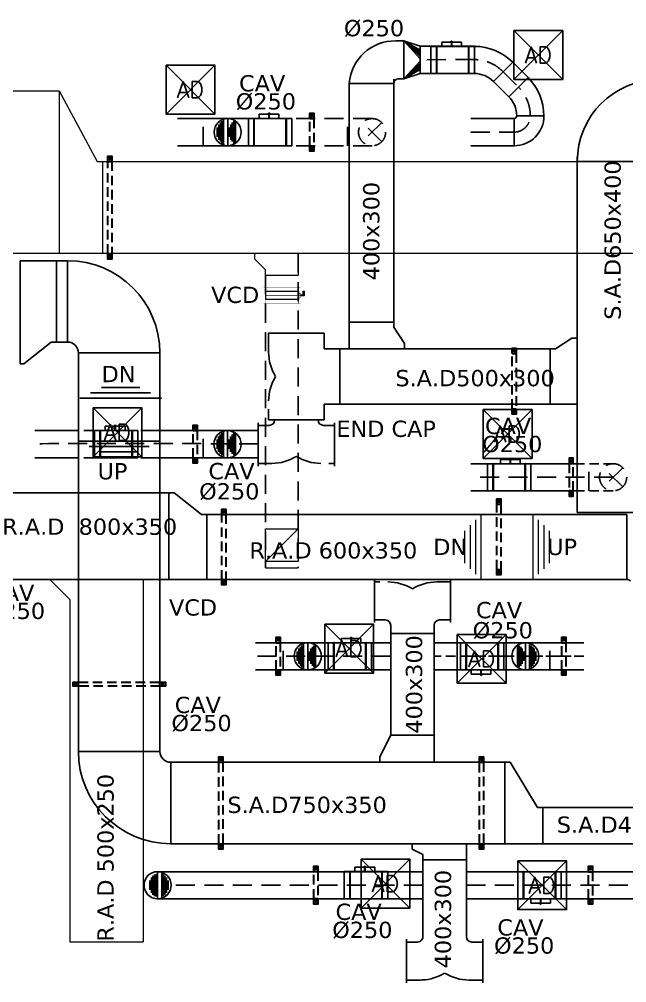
# Model space of a CAD drawing. Header units: millimetres. Extents: x -5691 to 38661, y 27321 to 65085.
# Drawn here: x 2269 to 7862, y 33402 to 42281 of the extents above; entities that cross this region are included whole.
import ezdxf
from ezdxf.enums import TextEntityAlignment as Align

# ---------------------------------------------------------------- set-up
doc = ezdxf.new("R2010")
doc.units = ezdxf.units.MM
doc.header["$LTSCALE"] = 700
doc.header["$MEASUREMENT"] = 0
doc.linetypes.add('HIDDEN', pattern=[0.375, 0.25, -0.125])
for name, color, linetype in [('Access Door', 7, 'Continuous'), ('CAV', 4, 'Continuous'), ('duct size', 7, 'Continuous'), ('M-AC-DIFFUSER', 3, 'Continuous'), ('Return Ahu-03', 1, 'Continuous'), ('Supply Ahu-02', 3, 'Continuous'), ('Supply Ahu-03', 3, 'Continuous'), ('Supply Ahu-05', 3, 'Continuous'), ('Supply Ahu-06', 3, 'Continuous')]:
    doc.layers.add(name, color=color, linetype=linetype)
for name, color, linetype, lineweight in [('Return AHU-02', 1, 'Continuous', 20), ('SA-HANGERS', 21, 'Continuous', 30), ('VCD', 1, 'Continuous', 20)]:
    doc.layers.add(name, color=color, linetype=linetype, lineweight=lineweight)
doc.styles.add('AC-TEXT', font='ROMANS.SHX', dxfattribs={"height": 200})
doc.styles.add('VERDANA', font='verdana.ttf')

# ---------------------------------------------------------------- blocks, each defined once
blk = doc.blocks.new('*U58')
for p, q in [((0, 0), (0, 37)), ((600, 0), (600, 37))]:
    blk.add_line(p, q)
for points in [[(0, 0), (-50, 0), (-50, 37), (0, 37)], [(600, 37), (650, 37), (650, 0), (600, 0)]]:
    blk.add_lwpolyline(points)
at = {"linetype": 'HIDDEN', "ltscale": 0.5}
for points in [[(0, 37), (600, 37)], [(600, 0), (0, 0)]]:
    blk.add_lwpolyline(points, dxfattribs=at)
for centre in [(-25, 18.5), (625, 18.5)]:
    blk.add_circle(centre, 8.44)
blk = doc.blocks.new('*U59')
for p, q in [((0, 0), (0, 37)), ((600, 0), (600, 37))]:
    blk.add_line(p, q)
for points in [[(0, 0), (-50, 0), (-50, 37), (0, 37)], [(600, 37), (650, 37), (650, 0), (600, 0)]]:
    blk.add_lwpolyline(points)
at = {"linetype": 'HIDDEN', "ltscale": 0.5}
for points in [[(0, 37), (600, 37)], [(600, 0), (0, 0)]]:
    blk.add_lwpolyline(points, dxfattribs=at)
for centre in [(-25, 18.5), (625, 18.5)]:
    blk.add_circle(centre, 8.44)
blk = doc.blocks.new('*U60')
for p, q in [((0, 0), (0, 37)), ((250.1, 0), (250.1, 37))]:
    blk.add_line(p, q)
for points in [[(0, 0), (-50, 0), (-50, 37), (0, 37)], [(250.1, 37), (300.1, 37), (300.1, 0), (250.1, 0)]]:
    blk.add_lwpolyline(points)
at = {"linetype": 'HIDDEN', "ltscale": 0.5}
for points in [[(0, 37), (250.1, 37)], [(250.1, 0), (0, 0)]]:
    blk.add_lwpolyline(points, dxfattribs=at)
for centre in [(-25, 18.5), (275.1, 18.5)]:
    blk.add_circle(centre, 8.44)
blk = doc.blocks.new('*U61')
for p, q in [((0, 0), (0, 37)), ((250.1, 0), (250.1, 37))]:
    blk.add_line(p, q)
for points in [[(0, 0), (-50, 0), (-50, 37), (0, 37)], [(250.1, 37), (300.1, 37), (300.1, 0), (250.1, 0)]]:
    blk.add_lwpolyline(points)
at = {"linetype": 'HIDDEN', "ltscale": 0.5}
for points in [[(0, 37), (250.1, 37)], [(250.1, 0), (0, 0)]]:
    blk.add_lwpolyline(points, dxfattribs=at)
for centre in [(-25, 18.5), (275.1, 18.5)]:
    blk.add_circle(centre, 8.44)
blk = doc.blocks.new('*U63')
for p, q in [((0, 0), (0, 37)), ((750, 0), (750, 37))]:
    blk.add_line(p, q)
for points in [[(0, 0), (-50, 0), (-50, 37), (0, 37)], [(750, 37), (800, 37), (800, 0), (750, 0)]]:
    blk.add_lwpolyline(points)
at = {"linetype": 'HIDDEN', "ltscale": 0.5}
for points in [[(0, 37), (750, 37)], [(750, 0), (0, 0)]]:
    blk.add_lwpolyline(points, dxfattribs=at)
for centre in [(-25, 18.5), (775, 18.5)]:
    blk.add_circle(centre, 8.44)
blk = doc.blocks.new('*U64')
for p, q in [((0, 0), (0, 37)), ((750, 0), (750, 37))]:
    blk.add_line(p, q)
for points in [[(0, 0), (-50, 0), (-50, 37), (0, 37)], [(750, 37), (800, 37), (800, 0), (750, 0)]]:
    blk.add_lwpolyline(points)
at = {"linetype": 'HIDDEN', "ltscale": 0.5}
for points in [[(0, 37), (750, 37)], [(750, 0), (0, 0)]]:
    blk.add_lwpolyline(points, dxfattribs=at)
for centre in [(-25, 18.5), (775, 18.5)]:
    blk.add_circle(centre, 8.44)
blk = doc.blocks.new('*U76')
for p, q in [((0, 0), (0, 37)), ((250.2, 0), (250.2, 37))]:
    blk.add_line(p, q)
for points in [[(0, 0), (-50, 0), (-50, 37), (0, 37)], [(250.2, 37), (300.2, 37), (300.2, 0), (250.2, 0)]]:
    blk.add_lwpolyline(points)
at = {"linetype": 'HIDDEN', "ltscale": 0.5}
for points in [[(0, 37), (250.2, 37)], [(250.2, 0), (0, 0)]]:
    blk.add_lwpolyline(points, dxfattribs=at)
for centre in [(-25, 18.5), (275.2, 18.5)]:
    blk.add_circle(centre, 8.44)
blk = doc.blocks.new('*U75')
for p, q in [((0, 0), (0, 37)), ((250, 0), (250, 37))]:
    blk.add_line(p, q)
for points in [[(0, 0), (-50, 0), (-50, 37), (0, 37)], [(250, 37), (300, 37), (300, 0), (250, 0)]]:
    blk.add_lwpolyline(points)
at = {"linetype": 'HIDDEN', "ltscale": 0.5}
for points in [[(0, 37), (250, 37)], [(250, 0), (0, 0)]]:
    blk.add_lwpolyline(points, dxfattribs=at)
for centre in [(-25, 18.5), (275, 18.5)]:
    blk.add_circle(centre, 8.44)
blk = doc.blocks.new('*U78')
for p, q in [((0, 0), (0, 37)), ((510, 0), (510, 37))]:
    blk.add_line(p, q)
for points in [[(0, 0), (-50, 0), (-50, 37), (0, 37)], [(510, 37), (560, 37), (560, 0), (510, 0)]]:
    blk.add_lwpolyline(points)
at = {"linetype": 'HIDDEN', "ltscale": 0.5}
for points in [[(0, 37), (510, 37)], [(510, 0), (0, 0)]]:
    blk.add_lwpolyline(points, dxfattribs=at)
for centre in [(-25, 18.5), (535, 18.5)]:
    blk.add_circle(centre, 8.44)
blk = doc.blocks.new('CAV 250 DIA')
for p, q in [((0, 400), (0, 350)), ((0, 400), (250, 400)), ((250, 400), (250, 350)), ((0, 350), (250, 350)), ((0, 345), (0, 55)), ((0, 345), (250, 345)), ((250, 345), (250, 55)), ((250, 301.1), (290, 301.1)), ((290, 301.1), (290, 119.1)), ((250, 212.1), (297.4, 212.1)), ((250, 208.1), (297.4, 208.1)), ((290.8, 218.7), (292.2, 220.1)), ((290.8, 218.7), (297.4, 212.1)), ((297.4, 208.1), (290.8, 201.6)), ((290.8, 201.6), (292.2, 200.1)), ((292.2, 220.1), (302.2, 210.1)), ((302.2, 210.1), (292.2, 200.1)), ((250, 119.1), (290, 119.1)), ((0, 55), (250, 55)), ((0, 50), (0, 0)), ((0, 50), (250, 50)), ((0, 50), (250, 50)), ((0, 0), (250, 0)), ((250, 50), (250, 0))]:
    blk.add_line(p, q)
for centre, start, end in [((0.9, 347.5), 109.43656, 250.56344), ((249.1, 347.5), 289.43656, 70.56344), ((0.9, 52.5), 109.43656, 250.56344), ((249.1, 52.5), 289.43656, 70.56344)]:
    blk.add_arc(centre, 2.65, start, end)
blk = doc.blocks.new('*U109')
for p, q in [((0, 0), (0, 37)), ((850, 0), (850, 37))]:
    blk.add_line(p, q)
for points in [[(0, 0), (-50, 0), (-50, 37), (0, 37)], [(850, 37), (900, 37), (900, 0), (850, 0)]]:
    blk.add_lwpolyline(points)
at = {"linetype": 'HIDDEN', "ltscale": 0.5}
for points in [[(0, 37), (850, 37)], [(850, 0), (0, 0)]]:
    blk.add_lwpolyline(points, dxfattribs=at)
for centre in [(-25, 18.5), (875, 18.5)]:
    blk.add_circle(centre, 8.44)
blk = doc.blocks.new('*U89')
at = {"linetype": 'Continuous', "const_width": 5}
for points in [[(400, -75), (400, -75), (-25, -75), (0, -75), (0, 125), (-25, 125), (0, 125), (400, 125), (425, 125), (400, 125), (400, -75), (425, -75), (400, -75)], [(400, 25), (0, 25)]]:
    blk.add_lwpolyline(points, dxfattribs=at)
at = {"linetype": 'Continuous'}
for points in [[(-25, 20), (-25, 30), (-60, 30), (-60, 75), (-70, 75), (-70, 20), (-25, 20)], [(400, 75), (0, 75), (0, -25), (400, -25)]]:
    blk.add_lwpolyline(points, close=True, dxfattribs=at)
at = {"linetype": 'Continuous', "const_width": 5}
blk.add_lwpolyline([(0, 0), (0, 50), (-25, 50), (-25, 0)], close=True, dxfattribs=at)
blk = doc.blocks.new('AD')
at = {"layer": 'M-AC-DIFFUSER', "color": 2}
for p, q in [((225, 225), (-225, -225)), ((225, -225), (-225, 225))]:
    blk.add_line(p, q, dxfattribs=at)
blk.add_lwpolyline([(-225, 225), (225, 225), (225, -225), (-225, -225)], close=True, dxfattribs=at)
at = {"layer": 'M-AC-DIFFUSER', "color": 2, "style": 'AC-TEXT'}
blk.add_text('AD', height=150, dxfattribs=at).set_placement((0, 0), align=Align.MIDDLE_CENTER)

msp = doc.modelspace()

# ---------------------------------------------------------------- linework, layer by layer
at = {"layer": 'Return AHU-02'}
for p, q in [((-3015.2, 41621.3), (2636.3, 41621.3)), ((2636.3, 41621.3), (2636.3, 40121.3)), ((2636.3, 41621.3), (2986.3, 40971.3)), ((2986.3, 40971.3), (12022.5, 40971.3)), ((3036.3, 40971.3), (3036.3, 40121.3)), ((12022.5, 40121.3), (-3015.2, 40121.3)), ((4436.5, 40071.3), (4436.5, 40121.3, -50)), ((4536.5, 39971.3), (4436.5, 40071.3)), ((4836.5, 40121.3), (4836.5, 39921.3)), ((4536.5, 39921.3), (4536.5, 39971.3)), ((4536.5, 39921.3), (4836.5, 39921.3))]:
    msp.add_line(p, q, dxfattribs=at)
at = {"layer": 'Return AHU-02', "ltscale": 8}
for p, q in [((6472.6, 37167.3, 50), (6472.6, 37667.3, 50)), ((6522.6, 37117.3, 50), (6522.6, 37717.3, 50)), ((7001.3, 37117.3, 50), (7001.3, 37717.3, 50)), ((7051.3, 37167.3, 50), (7051.3, 37667.3, 50)), ((4836.5, 37584.7), (4536.5, 37284.7)), ((6372.6, 37267.3, 50), (6372.6, 37567.3, 50)), ((6422.6, 37217.3, 50), (6422.6, 37617.3, 50)), ((7101.3, 37217.3, 50), (7101.3, 37617.3, 50)), ((7151.3, 37267.3, 50), (7151.3, 37567.3, 50)), ((4536.5, 37225.8), (4836.5, 37225.8)), ((2734.5, 36933.8), (2551.1, 37117.3)), ((3408.5, 37117.3), (3408.5, 33777.3)), ((2734.5, 36933.8), (2734.5, 33777.3)), ((2734.5, 33777.3), (3408.5, 33777.3))]:
    msp.add_line(p, q, dxfattribs=at)
msp.add_lwpolyline([(4536.5, 37584.7), (4836.5, 37584.7), (4836.5, 37284.7), (4536.5, 37284.7)], close=True, dxfattribs=at)
at = {"layer": 'Return Ahu-03', "linetype": 'HIDDEN'}
for p, q in [((4836.5, 40121.3), (4836.5, 37225.8)), ((4536.5, 39921.3), (4536.5, 37225.8))]:
    msp.add_line(p, q, dxfattribs=at)
at = {"layer": 'Return Ahu-03'}
for p, q in [((3646.2, 37917.3, 50), (1725.5, 37917.3, 50)), ((3646.2, 37917.3, 50), (3696.2, 37917.3, 50)), ((3646.2, 37117.3, 50), (3646.2, 37917.3, 50)), ((3696.2, 37917.3, 50), (3946.2, 37717.3, 50)), ((3946.2, 37717.3, 50), (3996.2, 37717.3, 50)), ((3996.2, 37717.3, 50), (3996.2, 37117.3, 50)), ((3996.2, 37717.3, 50), (6810.6, 37717.3, 50)), ((6810.6, 37717.3, 50), (7862.3, 37717.2, 50)), ((7862.3, 37717.2, 50), (7862.3, 37117.2, 50)), ((1725.5, 37117.3, 50), (3646.2, 37117.3, 50)), ((3996.2, 37117.3, 50), (3646.2, 37117.3, 50)), ((6810.6, 37117.3, 50), (3996.2, 37117.3, 50)), ((7862.3, 37117.3, 50), (6810.6, 37117.3, 50))]:
    msp.add_line(p, q, dxfattribs=at)
msp.add_arc((7862.3, 37067.5, 50), 50, 45, 90, dxfattribs=at)
at = {"layer": 'Supply Ahu-02', "extrusion": (0, 0, -1)}
msp.add_line((5808.9, 42081.7, 890), (5736, 42081.7, 890), dxfattribs=at)
at = {"layer": 'Supply Ahu-03'}
for p, q in [((5808.9, 41731.7, 890), (5808.9, 42081.7, 890)), ((5808.9, 42081.7, 890), (5958.9, 42031.7, 1040)), ((5808.9, 42081.7, 890), (5958.9, 41917.9, 1040)), ((5958.9, 41937.4, 1040), (5808.9, 42081.7, 890)), ((5958.9, 41956.9, 1040), (5808.9, 42081.7, 890)), ((5958.9, 41976.4, 1040), (5808.9, 42081.7, 890)), ((5958.9, 41995.9, 1040), (5808.9, 42081.7, 890)), ((5958.9, 41781.7, 1040), (5958.9, 42031.7, 1040)), ((6467.2, 42031.7, 595), (5958.9, 42031.7, 595)), ((5808.9, 41731.7, 890), (5958.9, 41895.5, 1040)), ((5958.9, 41876, 1040), (5808.9, 41731.7, 890)), ((5958.9, 41856.5, 1040), (5808.9, 41731.7, 890)), ((5958.9, 41837, 1040), (5808.9, 41731.7, 890)), ((5958.9, 41817.5, 1040), (5808.9, 41731.7, 890)), ((5808.9, 41731.7, 890), (5958.9, 41781.7, 1040)), ((5958.9, 41781.7, 595), (6459.5, 41781.7, 595)), ((5306.5, 41615, 890), (5306.4, 41689.9, 890)), ((5716.5, 41688.7, 890), (5306.5, 41688.7, 890)), ((5716.5, 41615, 890), (5716.5, 41687.9, 890)), ((5754.1, 41731.2, 890), (5811.5, 41731.7, 890)), ((7099.7, 41390.9, 136.1), (6849.4, 41390, 136.1)), ((3725.9, 41365.9, 586.1), (3817.4, 41365.9, 586.1)), ((4682.1, 41365.6, 2561.6), (3725.9, 41365.9, 619.5)), ((6425.9, 41365.9, 136.1), (6825.1, 41365.9, 136.1)), ((6825.1, 41365.9, 136.1), (6825.1, 41115.9, 136.2)), ((3725.9, 41116, 200.2), (4682.1, 41115.9, 828)), ((6825.1, 41115.9, 136.1), (6425.9, 41115.9, 136.2)), ((8067, 40971, 390), (7407, 40971, 390)), ((5716.5, 39443.3, 445), (5716.5, 39493.3, 445)), ((2813.2, 39208.4, 601.9), (2813.1, 38185.2, 153.8)), ((3563.2, 39206.2, 581.9), (3563.3, 38185.1, 317.6)), ((5074.9, 39243.3, 445), (5219.8, 39243.3, 445)), ((7207, 39243.3, 445), (7157, 39243.3, 445)), ((2275.2, 39106.2, 581.9), (2311.7, 39106.2, 253.3)), ((2925.7, 38838.6, 610.4), (3477.6, 38838.6, 610.4)), ((3026, 38888.8, 610.4), (3377.3, 38888.8, 610.4)), ((2825.3, 38788.4, 610.4), (3578, 38788.4, 610.4)), ((4564.9, 38688.2, 445), (4564.9, 38588.3, 445)), ((4569.9, 38538.3, 445), (4469.9, 38538.3, 445)), ((4619.9, 38588.3, 445), (5019.9, 38588.3, 445)), ((5169.9, 38538.3, 445), (5069.9, 38538.3, 445)), ((2811.9, 38393.8, 528.2), (3564.6, 38393.8, 528.2)), ((2912.3, 38343.6, 528.2), (3464.2, 38343.6, 528.2)), ((3012.6, 38293.4, 528.2), (3363.9, 38293.4, 528.2)), ((2813.1, 38185.2, 153.8), (2813, 37935.2, 197.6)), ((3563.3, 38185.1, 317.6), (3563.2, 37935.1, 361.4)), ((4469.9, 38188.3, 445), (4594.9, 38188.3, 445)), ((5120, 38188.3, 445), (5169.9, 38188.3, 445)), ((6580.2, 38184.9, 1386.8), (6425.9, 38185, 770)), ((2813, 37935.2, 738.6), (2813, 37782.2, 769.8)), ((3563.3, 37935.1, 484.4), (3563.3, 35533, 450)), ((6580.2, 37935.2, 459.2), (6425.9, 37935.2, 305)), ((2814.1, 35533, 450), (2814.1, 37532.2, 703.2)), ((5588.5, 37095.4, 925), (5538.6, 37095.4, 925)), ((6238.6, 37095.4, 925), (6113.6, 37095.4, 925)), ((5538.6, 36745.4, 925), (5638.6, 36745.4, 925)), ((5688.6, 36695.4, 925), (5688.6, 36620.4, 925)), ((6088.6, 36620.4, 925), (6088.6, 36695.4, 925)), ((6138.6, 36745.4, 925), (6238.6, 36745.4, 925)), ((6088.6, 36620.4, 925), (5688.6, 36620.4, 925)), ((5688.6, 36620.4, 925), (5688.6, 35683, 925)), ((6088.6, 36620.4, 925), (6088.6, 35433, 450)), ((4444.2, 36535.7, -475), (5688.6, 36535.7, -475)), ((6088.6, 36535.7, -475), (7466, 36535.7, -475)), ((7466, 36535.7, -475), (7351.1, 36535.7, -475)), ((5688.6, 36285.7, -475), (4444.2, 36285.7, -475)), ((6088.6, 36285.7, -475), (7466, 36285.7, -475)), ((7351.1, 36285.7, -475), (7466, 36285.7, -475)), ((5688.6, 35683, 925), (5588.6, 35483, 925)), ((5688.6, 35683, 925), (6088.6, 35683, 925)), ((2813.3, 35533, 450), (3563.3, 35533, 450)), ((6739.7, 35433, 450), (3663.3, 35433, 450)), ((3663.3, 34683, 450), (3663.3, 35433, 450)), ((5588.6, 35483, 925), (5588.6, 35433, 900)), ((6739.7, 34683, 450), (6739.7, 35433, 450)), ((8928.1, 35016.9, 450), (7089.7, 35016.9, 450)), ((7089.7, 34683, 450), (7089.7, 35016.9, 450)), ((3663.3, 34683, 450), (7089.7, 34683, 450)), ((5885.8, 34683, 475), (5885.8, 34633, 475)), ((5885.8, 34633, 475), (5985.8, 34583, 475)), ((6385.8, 33826.5, -590.6), (6385.8, 34683, 450)), ((8928.1, 34683, 450), (7089.7, 34683, 450)), ((5985.8, 34583, 475), (5985.8, 34533, 475)), ((5985.8, 34533, 475), (6385.8, 34533, 475)), ((5985.8, 33820.6, -504.4), (5985.8, 34533, 475)), ((5985.8, 34425.2, 114.2), (3542.2, 34425.2, -901.2)), ((6385.8, 34425.2, 139.8), (7630.7, 34425.2, -440.6)), ((3542.2, 34175.2, -1109.8), (5985.8, 34175.2, 140.7)), ((6385.8, 34175.2, -440.6), (7630.1, 34175.2, -440.6)), ((5835.8, 33426.8, -590.6), (5835.8, 33776.8, -590.6)), ((5835.8, 33776.8, -590.6), (5935.8, 33776.8, -590.6)), ((5835.8, 33426.8, -590.6), (5835.8, 33776.8, -590.6)), ((5835.8, 33426.8, -590.6), (5835.8, 33776.8, -590.6)), ((6435.8, 33776.8, -590.6), (6535.8, 33776.8, -590.6)), ((6535.8, 33426.8, -590.6), (6535.8, 33776.8, -590.6)), ((5835.8, 33426.8, -590.6), (5960.8, 33426.8, -590.6)), ((5979.1, 33427.2, -590.6), (5885.8, 33426.8, -590.6)), ((6535.8, 33426.8, -590.6), (6410.8, 33426.8, -590.6))]:
    msp.add_line(p, q, dxfattribs=at)
at = {"layer": 'Supply Ahu-03', "ltscale": 600}
for p, q in [((5306.5, 41657.4, 890), (5306.5, 39243.3, 445)), ((5716.5, 40721.6, 890), (5716.5, 41615, 890)), ((7407, 41013.4, 390), (7407, 37735.1, 390)), ((2275.2, 40056.2, 581.9), (2275.2, 39106.2, 581.9)), ((2625.4, 40056.2, 131.9), (2275.4, 40056.2, 131.9)), ((2611.7, 39306.2, 581.9), (2611.7, 40056.2, 581.9)), ((2611.7, 40056.2, 581.9), (2713.2, 40056.2, 581.9)), ((2713.2, 40056.2, 581.9), (2713.2, 39306.2, 581.9)), ((5816.5, 39293.3, 445), (5716.5, 39443.3, 445)), ((5074.9, 39388.3, 445), (4564.9, 39388.3, 445)), ((4564.9, 39213.3, 445), (4564.9, 39388.3, 445)), ((5074.9, 39243.3, 445), (5074.9, 39388.3, 445)), ((7357, 39343.3, 445), (7207, 39243.3, 445)), ((7407, 39343.3, 445), (7357, 39343.3, 445)), ((2311.7, 39106.2, 131.9), (2561.7, 39306.2, 131.9)), ((2561.7, 39306.2, 131.9), (2611.7, 39306.2, 131.9)), ((2611.7, 39306.2, 581.9), (2713.2, 39306.2, 581.9)), ((5816.5, 39243.3, 445), (5816.5, 39293.3, 445)), ((2813.2, 39206.2, 581.9), (3563.2, 39206.2, 581.9)), ((5074.9, 39243.3, 445), (7157, 39243.3, 445)), ((5219.8, 39243.3, 445), (5219.9, 38733.3, 445)), ((7157, 39243.3, 445), (7157, 38733.3, 445)), ((5219.8, 38733.3, 445), (5074.9, 38733.3, 445)), ((5074.9, 38733.3, 445), (5074.9, 38588.3, 445)), ((7157, 38733.3, 445), (5192.1, 38733.3, 445)), ((7157, 38733.3, 445), (7407, 38733.3, 445)), ((5074.9, 38588.3, 445), (4564.9, 38588.3, 445)), ((2813, 37532.2, 769.8), (2813, 37782.2, 769.8)), ((7407, 37735.1, 390), (8067.1, 37735.1, 335))]:
    msp.add_line(p, q, dxfattribs=at)
at = {"layer": 'Supply Ahu-03', "extrusion": (0, 0, -1)}
for p, q in [((6789.7, 35433, 450), (6739.7, 35433, 450)), ((7039.7, 35016.9, 450), (6789.7, 35433, 450)), ((6739.7, 35366.9, 450), (6739.7, 34683, 450)), ((7089.7, 35016.9, 450), (7039.7, 35016.9, 450)), ((7089.7, 34683, 450), (7089.7, 35016.9, 450))]:
    msp.add_line(p, q, dxfattribs=at)
at = {"layer": 'Supply Ahu-03', "linetype": 'HIDDEN', "elevation": -25}
msp.add_lwpolyline([(5688.6, 36410.7), (4444.2, 36410.7)], dxfattribs=at)
at = {"layer": 'Supply Ahu-03'}
for centre, radius, start, end in [((5730, 41656.8, 890), 424.9, 89.23503, 175.53584), ((5760.3, 41687.9, 890), 43.7, 98.12216, 180), ((8162, 40971), 755, 90, 180), ((6825.2, 41390, 136.1), 24.2, 267.97275, 0), ((6827.4, 41388.1, 136.1), 272.3, 269.50381, 0.57606), ((4989.9, 39213.3, 445), 425, 180, 211.96572), ((4989.9, 38763.3, 445), 425, 148.03428, 180), ((4569.9, 38588.3, 445), 50, 270, 0), ((5069.9, 38588.3, 445), 50, 180, 270), ((4594.9, 38613.3, 445), 425, 270, 301.96572), ((5044.9, 38613.3, 445), 425, 238.03428, 270), ((5663.6, 36670.4, 925), 425, 58.03428, 90), ((6113.6, 36670.4, 925), 425, 90, 121.96572), ((5638.6, 36695.4, 925), 50, 0, 90), ((6138.6, 36695.4, 925), 50, 90, 180), ((3663.3, 35533, 450), 850, 180.00302, 270), ((3663.3, 35533, 450), 100, 180.0257, 270), ((5935.4, 33827.6, 1540.6), 50.8, 270.3855, 7.90543), ((6435.8, 33826.8, -590.6), 50, 180.24814, 270), ((5960.8, 33851.8, -590.6), 425, 272.47403, 301.96572), ((6410.8, 33851.8, -590.6), 425, 238.03428, 270)]:
    msp.add_arc(centre, radius, start, end, dxfattribs=at)
at = {"layer": 'Supply Ahu-03', "ltscale": 600}
for radius in [850, 100, 100]:
    msp.add_arc((2713.2, 39206.2, 581.9), radius, 0, 90, dxfattribs=at)
at = {"layer": 'Supply Ahu-05'}
for p, q in [((6459.5, 41781, 136.1), (6459.5, 42031, 136.1)), ((6636.3, 41707.8, 136.1), (6813.1, 41884.6, 136.1)), ((6813.1, 41884.6, 136.1), (6953.3, 41744.4, 136.1)), ((6776.5, 41567.6, 136.1), (6953.3, 41744.4, 136.1)), ((5716.5, 39489, 297.7), (5716.5, 41730.3, 890)), ((6636.3, 41707.8, 136.1), (6776.5, 41567.6, 136.1)), ((6849.7, 41390.9, 136.1), (7099.7, 41390.9, 136.1)), ((4105.8, 41170.5, 1158.7), (4105.8, 41311.2, 1158.7)), ((4120.1, 41153, 1158.7), (4120.1, 41328.6, 1158.7)), ((4134.4, 41140.6, 1158.7), (4134.4, 41341.1, 1158.7)), ((4149.2, 41131.1, 1158.7), (4149.2, 41350.5, 1158.7)), ((4187.7, 41115.9, 1158.7), (4187.7, 41365.9, 1158.7)), ((4187.7, 41115.8, 1158.7), (4187.7, 41365.8, 1158.7)), ((4215.9, 41170.5, 1158.7), (4215.9, 41311.2, 1158.7)), ((4230.3, 41153, 1158.7), (4230.3, 41328.6, 1158.7)), ((4244.6, 41140.6, 1158.7), (4244.6, 41341.1, 1158.7)), ((4259.4, 41138.5, 1158.7), (4259.4, 41343.3, 1158.7)), ((4091.4, 41198.6, 1158.7), (4091.4, 41283, 1158.7)), ((4201.6, 41198.6, 1158.7), (4201.6, 41283, 1158.7)), ((4118.9, 38277.2, 600), (4118.9, 38452.8, 600)), ((4133.2, 38264.8, 600), (4133.2, 38465.3, 600)), ((4148, 38255.3, 600), (4148, 38474.7, 600)), ((4186.5, 38240.1, 600), (4186.5, 38490.1, 600)), ((4186.5, 38240, 600), (4186.5, 38490, 600)), ((4229.1, 38277.2, 600), (4229.1, 38452.8, 600)), ((4243.4, 38264.8, 600), (4243.4, 38465.3, 600)), ((4258.2, 38262.7, 600), (4258.2, 38467.5, 600)), ((4090.2, 38322.8, 600), (4090.2, 38407.2, 600)), ((4104.6, 38294.7, 600), (4104.6, 38435.4, 600)), ((4200.4, 38322.8, 600), (4200.4, 38407.2, 600)), ((4214.8, 38294.7, 600), (4214.8, 38435.4, 600)), ((6952, 38185.1, 390), (7407, 38185.2, 390)), ((6952, 37935.1, 390), (7407, 37935.2, 390)), ((4857.5, 36322.9, -475), (4857.5, 36498.5, -475)), ((4871.8, 36310.5, -475), (4871.8, 36511, -475)), ((4886.6, 36301, -475), (4886.6, 36520.4, -475)), ((4925.1, 36285.8, -475), (4925.1, 36535.8, -475)), ((4925.1, 36285.7, -475), (4925.1, 36535.7, -475)), ((4967.7, 36322.9, -475), (4967.7, 36498.5, -475)), ((4982, 36310.5, -475), (4982, 36511, -475)), ((4996.8, 36308.4, -475), (4996.8, 36513.2, -475)), ((6857.3, 36308.4, -475), (6857.3, 36513.2, -475)), ((6872.1, 36310.5, -475), (6872.1, 36511, -475)), ((6886.4, 36322.9, -475), (6886.4, 36498.5, -475)), ((6929, 36285.8, -475), (6929, 36535.8, -475)), ((6929, 36285.7, -475), (6929, 36535.7, -475)), ((6967.5, 36301, -475), (6967.5, 36520.4, -475)), ((6982.3, 36310.5, -475), (6982.3, 36511, -475)), ((6996.6, 36322.9, -475), (6996.6, 36498.5, -475)), ((4828.8, 36368.5, -475), (4828.8, 36452.9, -475)), ((4843.2, 36340.4, -475), (4843.2, 36481.1, -475)), ((4939, 36368.5, -475), (4939, 36452.9, -475)), ((4953.4, 36340.4, -475), (4953.4, 36481.1, -475)), ((6900.7, 36340.4, -475), (6900.7, 36481.1, -475)), ((6915.1, 36368.5, -475), (6915.1, 36452.9, -475)), ((7010.9, 36340.4, -475), (7010.9, 36481.1, -475)), ((7025.2, 36368.5, -475), (7025.2, 36452.9, -475)), ((4226.3, 34683), (4605.3, 34683)), ((3484.8, 34229.9, -901.2), (3484.8, 34370.6, -901.2)), ((3499.1, 34212.5, -901.2), (3499.1, 34388, -901.2)), ((3513.4, 34200, -901.2), (3513.4, 34400.5, -901.2)), ((3528.2, 34197.9, -901.2), (3528.2, 34402.7, -901.2)), ((3542.2, 34175.3, -901.2), (3542.2, 34425.3, -901.2)), ((3542.2, 34175.2, -901.2), (3542.2, 34425.2, -901.2)), ((3580.6, 34190.5, -901.2), (3580.6, 34409.9, -901.2)), ((3595.4, 34200, -901.2), (3595.4, 34400.5, -901.2)), ((3609.7, 34212.5, -901.2), (3609.7, 34388, -901.2)), ((3624.1, 34229.9, -901.2), (3624.1, 34370.6, -901.2)), ((7444.6, 34425.2), (8275.1, 34425.2)), ((3470.5, 34258, -901.2), (3470.5, 34342.5, -901.2)), ((3638.4, 34258, -901.2), (3638.4, 34342.5, -901.2)), ((7444.6, 34175.2), (8275.1, 34175.2))]:
    msp.add_line(p, q, dxfattribs=at)
at = {"layer": 'Supply Ahu-05', "linetype": 'HIDDEN'}
for p, q in [((6459.5, 41909.5, 752), (5958.9, 41908.2, 217.1)), ((3962.7, 41115.8, 1158.7), (3962.7, 41365.8, 1158.7)), ((5517.5, 41365.6, 890), (4557.2, 41365.6, 2307.9)), ((5292.5, 41115.6, 890), (5292.5, 41365.6, 890)), ((5605.9, 41329, 890), (5429.1, 41152.2, 890)), ((5605.9, 41152.2, 890), (5429.1, 41329, 890)), ((6425.9, 41241, -450), (6825.1, 41241.1, -450)), ((5517.5, 41115.6, 2307.9), (4557.2, 41115.6, 2307.9)), ((3563.3, 38490.1, 317.6), (2813.1, 38490.2, 153.8)), ((3961.5, 38240, 600), (3961.5, 38490, 600)), ((3563.2, 38240.1, 361.4), (2813, 38240.2, 197.6)), ((7512, 37935.2, 390), (7512, 38185.2, 390)), ((7825.4, 38148.6, 390), (7648.7, 37971.8, 390)), ((7825.4, 37971.8, 390), (7648.7, 38148.6, 390)), ((4700.1, 36285.7, -475), (4700.1, 36535.7, -475)), ((7154, 36285.7, -475), (7154, 36535.7, -475)), ((5985.8, 34300.2), (3667.2, 34300.2, -901.2)), ((6385.8, 34300.2, -440.6), (8275.1, 34300.2, -440.6))]:
    msp.add_line(p, q, dxfattribs=at)
at = {"layer": 'Supply Ahu-05', "ltscale": 8}
for p, q in [((5716.5, 39489, 380.3), (5306.5, 39489, 820.7)), ((4469.9, 38563.3, 445), (4469.9, 38163.3, 445)), ((5169.9, 38163.3, 445), (5169.9, 38563.3, 445)), ((5538.6, 37120.4, 925), (5538.6, 36720.4, 925)), ((6238.6, 36720.4, 925), (6238.6, 37120.4, 925)), ((5835.8, 33801.8, -590.6), (5835.8, 33401.8, -590.6)), ((6535.8, 33401.8, -590.6), (6535.8, 33801.8, -590.6))]:
    msp.add_line(p, q, dxfattribs=at)
at = {"layer": 'Supply Ahu-05', "linetype": 'HIDDEN', "ltscale": 0.5}
for p, q in [((7737, 38185.2, 390), (7407, 38185.2, 390)), ((7737, 37935.2, 390), (7407, 37935.2, 390)), ((7466, 36410.7, -475), (6088.6, 36410.7, -475))]:
    msp.add_line(p, q, dxfattribs=at)
at = {"layer": 'Supply Ahu-05', "linetype": 'HIDDEN', "elevation": 136.1}
msp.add_lwpolyline([(6459.5, 41909.5, -0.204606), (6724.7, 41796.2), (6864.9, 41656, -0.198912), (6974.7, 41390.9, 0)], format="xyb", dxfattribs=at)
at = {"layer": 'Supply Ahu-05', "linetype": 'HIDDEN'}
for points, elevation in [([(7737, 38060.2), (6425.9, 38060.2)], 390), ([(6388.6, 36410.7), (7466, 36410.7)], -475)]:
    msp.add_lwpolyline(points, dxfattribs=dict(at, elevation=elevation))
for centre in [(5517.5, 41240.6, 890), (7737, 38060.2, 390)]:
    msp.add_circle(centre, 125, dxfattribs=at)
at = {"layer": 'Supply Ahu-05'}
for centre, radius, start, end in [((6459.5, 41531, 136.1), 500, 45, 90), ((6459.5, 41531, 136.1), 250, 45, 90), ((6599.7, 41390.9, 136.1), 500, 0, 45), ((6599.7, 41390.9, 136.1), 250, 0, 45)]:
    msp.add_arc(centre, radius, start, end, dxfattribs=at)
at = {"layer": 'Supply Ahu-05', "linetype": 'HIDDEN'}
for centre, radius, start, end in [((6825, 41390.5, -450), 149.5, 270.0286, 359.96646), ((3254.7, -133275.2, 600), 171646.5, 89.594377, 90.280914)]:
    msp.add_arc(centre, radius, start, end, dxfattribs=at)
at = {"layer": 'Supply Ahu-05', "extrusion": (0, 0, -1)}
for centre in [(4187.7, 41240.8, 1158.7), (4186.5, 38365, 600), (4925.1, 36410.7, -475), (6929, 36410.8, -475), (3542.2, 34300.3, -901.2)]:
    msp.add_ellipse(centre, major_axis=(0, 125), ratio=1, start_param=3.141593, end_param=6.283185, dxfattribs=at)
at = {"layer": 'Supply Ahu-05'}
for centre in [(4187.7, 41240.9, 1158.7), (4186.5, 38365.1, 600), (4925.1, 36410.8, -475), (6929, 36410.7, -475), (3542.2, 34300.2, -901.2)]:
    msp.add_ellipse(centre, major_axis=(0, 125), ratio=1, start_param=3.141593, end_param=6.283185, dxfattribs=at)
at = {"layer": 'Supply Ahu-06'}
for p, q in [((2813.1, 38490.2, 153.8), (2413.2, 38490.2, 66.6)), ((4469.9, 38490.1, 679.7), (3563.3, 38490.1, 317.6)), ((2813, 38240.2, 197.6), (2413.2, 38240.2, 85.5)), ((4469.9, 38240.1, 662.3), (3563.3, 38240.1, 408.1))]:
    msp.add_line(p, q, dxfattribs=at)

# ---------------------------------------------------------------- block references
at = {"layer": 'Access Door'}
for p in [(7048.8, 41952, 595), (3844.7, 41632.6, 595), (3172.8, 38474.3), (6765.1, 38459.2), (5306.5, 36480.6), (6526.6, 36386.7, -475), (5641.2, 34314.6), (7083.1, 34300.2, -440.6)]:
    msp.add_blockref('AD', p, dxfattribs=at)
at = {"layer": 'CAV'}
for p, rotation in [((6459.5, 41781, 136.1), 90), ((4778, 41115.9, 595), 90), ((3361.3, 38240.2, 752.3), 90), ((5661.2, 34176.2), 90), ((6859, 34425.2, -440.6), 270)]:
    msp.add_blockref('CAV 250 DIA', p, dxfattribs=dict(at, rotation=rotation))
at = {"layer": 'CAV', "xscale": -1}
for p, rotation in [((6580.2, 37935.2, 1025.7), 270), ((5112.7, 36285.7, 900), 270), ((6730.5, 36535.7, -475), 90)]:
    msp.add_blockref('CAV 250 DIA', p, dxfattribs=dict(at, rotation=rotation))
at = {"layer": 'SA-HANGERS'}
for name, p, rotation in [('*U76', (4945.4, 41365.9, 586.1), 270.0018899840079), ('*U109', (3084.4, 40970.3), 270.0018899840079), ('*U78', (6806.2, 39201, 445), 270.0018899840079), ('*U76', (3871, 38490.3, 233.9), 270.0018899840079), ('*U59', (6666.1, 37810.7, 50), 270.0018899840079), ('*U58', (4135, 37717.3, 50), 270.0018899840087), ('*U61', (4633, 36535.7, -475), 270.0018899840079), ('*U60', (7264.6, 36535.7, -475), 270.0018899840079), ('*U64', (2814.1, 36134.2, 526.1), 0.0018899840078956), ('*U63', (4107.5, 35433, 450), 270.0018899840079), ('*U63', (6507.5, 35433, 450), 270.0018899840079), ('*U76', (4980.7, 34427.5, 41.3), 270.0018899840079), ('*U75', (7508.9, 34425.2, 34.4), 270.0018899840079)]:
    msp.add_blockref(name, p, dxfattribs=dict(at, rotation=rotation))
at = {"layer": 'SA-HANGERS', "xscale": -1, "rotation": 89.99811001599207}
msp.add_blockref('*U75', (7369.6, 38185.2, 390), dxfattribs=at)
at = {"layer": 'VCD', "ltscale": 100, "xscale": -0.749999999999652, "yscale": 0.749999999999652, "zscale": 0.749999999999652}
msp.add_blockref('*U89', (4838.4, 39717.9), dxfattribs=at)

# ---------------------------------------------------------------- texts
at = {"layer": 'duct size', "style": 'VERDANA'}
for s, p in [('%%C250', (5257.7, 42124.4, 804.5)), ('CAV', (4292.7, 41616.2, -1321.9)), ('%%C250', (4262.1, 41449.6, -517.4)), ('VCD', (4035.3, 39666.4, 755.1)), ('DN', (3026.4, 38936.4)), ('S.A.D500x300', (5731.7, 38898.9, 600)), ('END CAP', (5188.4, 38432.1, -167.2)), ('CAV', (6557.4, 38458.3, -1596.4)), ('%%C250', (6530.9, 38291.7, -792)), ('UP', (2989.5, 38040.9)), ('CAV', (4010.4, 38041.9, -1048)), ('%%C250', (3925.1, 37855.4, 50)), ('R.A.D  800x350', (2111.3, 37530)), ('DN', (6080.3, 37343.5, 650)), ('UP', (7129.9, 37343.5, 650)), ('R.A.D 600x350', (4387.8, 37311.2, 524.7)), ('CAV', (1982.1, 36920.6, -179.5)), ('VCD', (3646.9, 36785.5, 755.1)), ('%%C250', (1951.6, 36753.9, 625)), ('CAV', (6474, 36760.9, -1956.5)), ('%%C250', (6443.4, 36575.6, -1152)), ('CAV', (3700.2, 35887, -179.5)), ('%%C250', (3669.6, 35720.4, 625)), ('S.A.D750x350', (4185.2, 34966.5, 896)), ('S.A.D400x350', (7218.5, 34783.3, 550)), ('CAV', (5180.9, 33980.7, -2303.8)), ('%%C250', (5150.3, 33814.1, -1499.4)), ('CAV', (6671.2, 33836.7, -2303.8)), ('%%C250', (6640.6, 33670.1, -1499.4))]:
    msp.add_text(s, height=150, dxfattribs=at).set_placement(p)
for s, p in [('S.A.D650x400', (7807.5, 39512.1)), ('400x300', (5584.4, 39874.9, 512.9)), ('400x300', (5978.6, 35697.6, 925)), ('R.A.D 500x250', (3137.4, 33780.5)), ('400x300', (6244.7, 33534.6, 468))]:
    msp.add_text(s, height=150, rotation=90, dxfattribs=at).set_placement(p)

doc.saveas('drawing.dxf')
